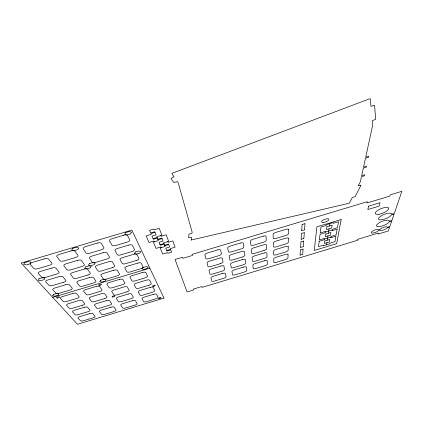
<?xml version="1.0" encoding="UTF-8"?>
<svg xmlns="http://www.w3.org/2000/svg" width="423" height="423" viewBox="0 0 423 423"><rect width="100%" height="100%" fill="white"/><g stroke="black" fill="none" stroke-linecap="round" stroke-linejoin="round"><path stroke-width="0.63" d="M300.066 255.117L300.409 249.914M300.579 247.402L300.943 241.914M301.118 239.259L301.499 233.47M301.684 230.667L302.091 224.539M302.688 254.323L303.074 249.11M303.265 246.588L303.677 241.089M303.878 238.429L304.311 232.618M304.523 229.811L304.983 223.672M326.625 244.795L326.937 242.744M327.328 240.185L327.973 235.923M328.385 233.247L329.062 228.79M329.485 225.988L329.84 223.672M301.202 239.27L303.788 238.487M325.282 232.074L332.155 229.996M301.028 241.856L303.592 241.078M324.288 239.085L331.008 237.054M300.658 247.407L303.18 246.646M300.499 249.856L302.995 249.105M300.145 255.122L302.604 254.382M166.657 250.49L170.511 249.332L170.247 248.613L175.074 247.169L172.854 240.893L167.92 242.368L167.64 241.618M52.727 297.374L149.853 268.177M302.181 224.476L304.893 223.661M301.773 230.672L304.433 229.874M301.588 233.406L304.227 232.613M155.04 232.322L150.921 233.554L151.254 234.353L146.115 235.886L149.002 242.516L154.025 241.015L154.342 241.776M153.063 238.694L157.113 237.488M157.345 238.07L153.306 239.281L152 236.145L156.082 234.929L154.792 231.719L150.667 232.946L149.568 230.302L153.729 229.06L154.057 229.885L159.244 228.335L161.866 235.188L156.796 236.706L158.35 240.581L153.343 242.078L156.008 248.417L160.909 246.953L161.205 247.682M157.811 239.233L161.835 238.033L163.024 241.099L159.043 242.294L160.243 245.292L164.187 244.108M158.043 239.815L162.062 238.614M160.021 244.732L163.971 243.553M164.621 245.224L168.544 244.05L169.639 246.984L165.753 248.153L166.863 251.024L170.712 249.871L171.569 252.171L167.751 253.314L167.476 252.616L162.691 254.049L160.227 247.973L165.118 246.514L163.68 242.802L168.629 241.322L166.213 234.77L161.158 236.277L160.851 235.495M164.833 245.779L168.751 244.605M191.281 240.026L348.938 203.304L349.456 202.992L352.301 197.446A12.658 4.653 -21.8 0 0 355.103 196.647L360.962 185.359A12.658 4.653 -21.8 0 0 358.26 185.824L360.333 181.784L361.448 176.671L364.399 175.788L364.626 174.789L361.67 175.672L363.32 168.111L366.334 167.212L366.556 166.239L363.531 167.143L365.483 158.213L368.576 157.287L368.808 156.267L365.705 157.192L372.684 125.234L372.272 120.687A15.63 6.853 -24.4 0 0 375.677 119.201L374.545 105.279A15.63 6.853 -24.4 0 0 370.982 106.395L370.305 98.866A0.65 0.296 -24.9 0 0 369.676 98.786L172.235 173.229A0.619 0.286 -16.5 0 0 171.838 173.689L174.054 176.825A6.059 2.776 -16.5 0 0 171.003 178.58L173.716 182.355A6.059 2.776 -16.5 0 0 177.396 181.562L178.157 182.641L192.148 232.084L192.037 233.084A5.134 1.993 -16.8 0 0 189.007 234.21L188.663 237.604A5.134 1.993 -16.8 0 0 191.577 237.335L191.281 240.026M288.052 254.567L287.968 257.893A2.681 0.878 -19.1 0 1 285.403 259.59L276.383 262.323A2.681 0.878 -18.8 0 1 273.813 262.181L273.734 258.902A2.712 0.899 -18.9 0 1 276.298 257.179L285.488 254.397A2.712 0.894 -19.1 0 1 288.052 254.567M288.248 246.709L288.158 250.22A2.755 0.92 -19.2 0 1 285.525 251.981L276.261 254.783A2.755 0.925 -18.9 0 1 273.628 254.614L273.538 251.151A2.787 0.946 -19 0 1 276.177 249.359L285.615 246.509A2.787 0.946 -19.2 0 1 288.248 246.709M288.449 238.419L288.359 242.125A2.829 0.973 -19.3 0 1 285.652 243.96L276.134 246.831A2.829 0.973 -19 0 1 273.427 246.63L273.337 242.976A2.866 0.999 -19.1 0 1 276.045 241.105L285.747 238.181A2.866 0.999 -19.3 0 1 288.449 238.419M288.666 229.652L288.571 233.57A2.908 1.031 -19.4 0 1 285.789 235.489L276.002 238.435A2.908 1.031 -19.1 0 1 273.216 238.197L273.121 234.331A2.945 1.058 -19.2 0 1 275.907 232.38L285.885 229.377A2.945 1.052 -19.5 0 1 288.666 229.652M341.165 219.526L336.671 243.685L314.236 250.464L316.927 226.781L341.165 219.526M319.164 241.258L318.482 246.662L323.426 245.166L323.336 245.789L329.914 243.801L330.014 243.172L334.953 241.676L335.925 236.187L330.902 237.71L331.114 236.394L336.163 234.871L337.184 229.134L332.044 230.683L332.267 229.308L337.427 227.748L338.5 221.742L333.239 223.328L333.356 222.609L326.323 224.729L326.223 225.443L320.951 227.029L320.211 232.946L325.377 231.386L325.187 232.756L320.037 234.305L319.328 239.957L324.383 238.429L324.198 239.735L319.164 241.258M324.827 240.941L324.457 243.495L329.422 241.993L329.829 239.423L324.827 240.941M325.821 234.019L325.435 236.69L330.511 235.156L330.945 232.47L325.821 234.019M326.868 226.776L326.466 229.573L331.658 228.008L332.108 225.195L326.868 226.776M357.89 239.259L357.636 240.259L202.194 287.37L201.935 286.514L193.353 289.115L193.639 289.961L187.072 291.949L175.074 259.489L182.487 257.258L182.852 258.331L192.47 255.439L192.142 254.36L367.328 201.708L367.011 202.971L389.879 196.098L390.281 194.813L401.85 191.333L394.315 213.398L391.724 214.181A7.085 2.311 -21.8 0 0 382.35 215.196A7.085 2.311 -21.8 0 0 380.785 219.875A7.085 2.311 -21.8 0 0 391.487 214.889L394.072 214.112L391.925 220.399L389.387 221.166A6.927 2.221 -21.6 0 0 380.192 222.207A6.927 2.221 -21.6 0 0 378.696 226.691A6.927 2.221 -21.6 0 0 389.16 221.848L391.693 221.081L389.858 226.453L387.315 227.22A3.929 1.237 -21.5 0 0 384.126 227.172A3.929 1.237 -21.5 0 0 380.214 229.372L378.664 229.842A3.923 1.237 -21.3 0 0 373.303 230.678A3.923 1.237 -21.3 0 0 372.552 233.094A3.923 1.237 -21.3 0 0 378.442 230.546L379.991 230.075A3.929 1.237 -21.5 0 0 383.175 230.117A3.929 1.237 -21.5 0 0 387.077 227.934L389.615 227.162L388.319 230.963L378.035 234.078L378.352 233.057L357.89 239.259M368.697 206.112L367.809 209.538L379.034 206.16L380.034 202.702L368.697 206.112M24.545 262.704L23.741 264.327L26.506 264.872L30.07 263.815L30.895 262.197L28.135 261.636L24.545 262.704M39.032 278.699L38.223 280.174L40.782 280.629L44.14 279.624L44.97 278.154L42.416 277.689L39.032 278.699M72.666 248.386L71.688 250.051L74.258 250.654L77.8 249.602L78.8 247.936L76.235 247.323L72.666 248.386M53.324 294.477L52.515 295.809L54.874 296.185L58.036 295.238L58.86 293.906L56.508 293.52L53.324 294.477M85.62 266.881L84.658 268.383L87.022 268.875L90.342 267.886L91.32 266.384L88.967 265.877L85.62 266.881M89.422 263.629L88.439 265.152L90.802 265.665L94.139 264.666L95.138 263.148L92.785 262.625L89.422 263.629M125.763 232.581L124.595 234.3L126.948 234.961L130.458 233.914L131.648 232.201L129.306 231.524L125.763 232.581M100.7 280.243L99.738 281.623L101.922 282.046L105.063 281.099L106.041 279.725L103.862 279.291L100.7 280.243M135.381 251.992L134.25 253.541L136.423 254.091L139.717 253.102L140.864 251.558L138.702 250.998L135.381 251.992M143.069 267.516L141.975 268.928L144.005 269.398L147.125 268.457L148.235 267.045L146.215 266.569L143.069 267.516M82.564 305.253L72.772 308.208A2.935 0.983 -13.4 0 1 69.282 308.224L66.654 305.279A2.972 1.005 -13.3 0 1 68.722 303.587L78.71 300.579A2.961 1.005 -13.6 0 1 82.215 300.589L84.648 303.587A2.924 0.983 -13.7 0 1 82.564 305.253M104.767 298.548L95.006 301.493A2.913 0.983 -14 0 1 91.601 301.488L89.258 298.469A2.95 1.01 -13.9 0 1 91.4 296.756L101.351 293.752A2.94 1.01 -14.1 0 1 104.772 293.789L106.919 296.867A2.903 0.983 -14.2 0 1 104.767 298.548M126.905 291.87L117.176 294.805A2.892 0.989 -14.6 0 1 113.856 294.773L111.794 291.674A2.929 1.01 -14.5 0 1 113.999 289.945L123.923 286.953A2.924 1.01 -14.7 0 1 127.254 287.011L129.126 290.167A2.887 0.989 -14.8 0 1 126.905 291.87M148.975 285.208L139.273 288.137A2.876 0.989 -15.1 0 1 136.042 288.079L134.255 284.901A2.913 1.01 -15.1 0 1 136.534 283.151L146.427 280.169A2.908 1.01 -15.4 0 1 149.668 280.259L151.265 283.489A2.871 0.989 -15.4 0 1 148.975 285.208M220.51 263.619L210.903 266.522A2.839 0.983 -17.2 0 1 207.947 266.384L207.048 262.958A2.876 1.01 -17.2 0 1 209.554 261.144L219.347 258.194A2.871 1.01 -17.4 0 1 222.308 258.358L223.016 261.837A2.834 0.983 -17.4 0 1 220.51 263.619M242.289 257.047L232.713 259.939A2.834 0.983 -17.8 0 1 229.842 259.78L229.213 256.275A2.866 1.005 -17.8 0 1 231.788 254.445L241.549 251.5A2.866 1.005 -18.1 0 1 244.425 251.69L244.864 255.249A2.834 0.983 -18.1 0 1 242.289 257.047M264.005 250.495L254.461 253.377A2.829 0.978 -18.4 0 1 251.669 253.192L251.31 249.618A2.866 1.005 -18.4 0 1 253.953 247.762L263.682 244.832A2.866 0.999 -18.7 0 1 266.474 245.044L266.643 248.676A2.829 0.978 -18.7 0 1 264.005 250.495M84.262 307.31L74.554 310.244A2.887 0.952 -13.5 0 0 72.529 311.867L75.008 314.654A2.85 0.931 -13.6 0 0 78.382 314.612L87.91 311.73A2.845 0.931 -13.9 0 0 89.951 310.133L87.651 307.299A2.876 0.952 -13.8 0 0 84.262 307.31M106.273 300.663L96.597 303.587A2.866 0.957 -14.1 0 0 94.503 305.232L96.719 308.087A2.834 0.931 -14.2 0 0 100.013 308.071L109.509 305.2A2.824 0.936 -14.4 0 0 111.619 303.587L109.583 300.674A2.861 0.957 -14.3 0 0 106.273 300.663M128.222 294.038L118.572 296.951A2.85 0.957 -14.6 0 0 116.41 298.612L118.366 301.546A2.813 0.936 -14.7 0 0 121.575 301.551L131.045 298.691A2.808 0.936 -15 0 0 133.219 297.057L131.447 294.07A2.839 0.957 -14.9 0 0 128.222 294.038M150.102 287.429L140.484 290.337A2.834 0.957 -15.2 0 0 138.252 292.013L139.944 295.021A2.797 0.936 -15.3 0 0 143.074 295.053L152.513 292.198A2.792 0.936 -15.5 0 0 154.755 290.548L153.242 287.487A2.824 0.957 -15.5 0 0 150.102 287.429M221.023 266.014L211.495 268.891A2.797 0.957 -17.2 0 0 209.052 270.63L209.903 273.877A2.765 0.931 -17.2 0 0 212.774 273.977L222.123 271.154A2.76 0.931 -17.4 0 0 224.565 269.44L223.894 266.146A2.792 0.957 -17.4 0 0 221.023 266.014M242.617 259.495L233.121 262.36A2.792 0.952 -17.8 0 0 230.614 264.116L231.207 267.436A2.76 0.931 -17.8 0 0 233.998 267.563L243.32 264.745A2.755 0.931 -18 0 0 245.826 263.016L245.409 259.648A2.787 0.952 -18 0 0 242.617 259.495M264.148 252.991L254.683 255.852A2.787 0.952 -18.4 0 0 252.108 257.628L252.446 261.012A2.755 0.925 -18.3 0 0 255.164 261.165L264.454 258.353A2.755 0.925 -18.6 0 0 267.024 256.608L266.86 253.171A2.787 0.946 -18.6 0 0 264.148 252.991M89.517 313.681L80.074 316.541A2.808 0.904 -13.8 0 0 78.081 318.101L80.433 320.74A2.776 0.883 -13.8 0 0 83.701 320.682L92.975 317.874A2.765 0.883 -14.1 0 0 94.979 316.335L92.801 313.649A2.797 0.904 -14 0 0 89.517 313.681M110.937 307.204L101.52 310.054A2.787 0.904 -14.3 0 0 99.463 311.629L101.568 314.342A2.755 0.883 -14.3 0 0 104.756 314.305L113.999 311.502A2.75 0.883 -14.6 0 0 116.066 309.948L114.141 307.193A2.781 0.904 -14.5 0 0 110.937 307.204M132.288 300.742L122.903 303.582A2.771 0.909 -14.8 0 0 120.782 305.179L122.633 307.96A2.739 0.888 -14.9 0 0 125.747 307.944L134.963 305.152A2.734 0.888 -15.1 0 0 137.094 303.582L135.413 300.753A2.765 0.909 -15 0 0 132.288 300.742M153.581 294.302L144.222 297.136A2.755 0.909 -15.3 0 0 142.038 298.749L143.64 301.599A2.723 0.888 -15.4 0 0 146.681 301.604L155.87 298.823A2.718 0.888 -15.6 0 0 158.059 297.237L156.626 294.334A2.75 0.909 -15.6 0 0 153.581 294.302M222.604 273.422L213.335 276.224A2.723 0.904 -17.2 0 0 210.95 277.895L211.754 280.972A2.691 0.883 -17.2 0 0 214.546 281.052L223.651 278.292A2.686 0.883 -17.4 0 0 226.035 276.653L225.396 273.528A2.718 0.904 -17.4 0 0 222.604 273.422M243.627 267.061L234.384 269.858A2.718 0.904 -17.7 0 0 231.941 271.545L232.502 274.691A2.686 0.883 -17.7 0 0 235.214 274.791L244.293 272.042A2.686 0.883 -18 0 0 246.741 270.382L246.345 267.188A2.712 0.904 -18 0 0 243.627 267.061M264.592 260.721L255.376 263.508A2.712 0.899 -18.3 0 0 252.864 265.216L253.187 268.425A2.681 0.878 -18.3 0 0 255.83 268.547L264.877 265.808A2.681 0.878 -18.5 0 0 267.384 264.126L267.23 260.869A2.712 0.899 -18.6 0 0 264.592 260.721M163.971 298.072L77.457 324.288L21.15 263.016L131.865 230.07L163.971 298.072M63.603 282.268L52.859 285.488A3.231 1.174 -12.5 0 1 48.957 285.419L45.8 281.877A3.273 1.206 -12.4 0 1 47.995 279.936L58.971 276.653A3.262 1.206 -12.7 0 1 62.9 276.758L65.819 280.364A3.215 1.174 -12.8 0 1 63.603 282.268M87.963 274.966L77.256 278.175A3.199 1.179 -13.2 0 1 73.454 278.075L70.636 274.442A3.247 1.211 -13.1 0 1 72.915 272.475L83.854 269.202A3.236 1.211 -13.4 0 1 87.677 269.34L90.263 273.041A3.188 1.179 -13.5 0 1 87.963 274.966M112.238 267.69L101.568 270.889A3.178 1.184 -13.9 0 1 97.872 270.757L95.387 267.035A3.22 1.216 -13.8 0 1 97.75 265.041L108.653 261.779A3.21 1.216 -14.1 0 1 112.37 261.948L114.617 265.739A3.167 1.184 -14.2 0 1 112.238 267.69M136.433 260.436L125.795 263.624A3.157 1.184 -14.7 0 1 122.199 263.466L120.053 259.648A3.199 1.216 -14.6 0 1 122.501 257.633L133.367 254.387A3.188 1.216 -14.9 0 1 136.973 254.583L138.892 258.464A3.146 1.184 -15 0 1 136.433 260.436M65.644 284.742L55.001 287.931A3.173 1.137 -12.7 0 0 52.849 289.787L55.82 293.123A3.13 1.105 -12.8 0 0 59.585 293.16L70.007 290.03A3.12 1.11 -13.1 0 0 72.18 288.206L69.425 284.816A3.162 1.137 -13 0 0 65.644 284.742M89.771 277.504L79.164 280.687A3.146 1.142 -13.4 0 0 76.933 282.564L79.582 285.985A3.104 1.11 -13.5 0 0 83.246 286.048L93.636 282.929A3.093 1.11 -13.8 0 0 95.889 281.084L93.451 277.604A3.135 1.142 -13.7 0 0 89.771 277.504M113.813 270.286L103.244 273.459A3.12 1.142 -14 0 0 100.933 275.362L103.27 278.868A3.083 1.116 -14.1 0 0 106.834 278.963L117.192 275.854A3.072 1.116 -14.4 0 0 119.519 273.988L117.398 270.419A3.114 1.142 -14.4 0 0 113.813 270.286M137.782 263.101L127.244 266.257A3.104 1.147 -14.8 0 0 124.854 268.182L126.874 271.778A3.061 1.116 -14.8 0 0 130.347 271.899L140.663 268.801A3.051 1.116 -15.1 0 0 143.069 266.913L141.261 263.259A3.093 1.147 -15.1 0 0 137.782 263.101M72.83 293.456L62.551 296.549A3.061 1.063 -13 0 0 60.447 298.31L63.223 301.425A3.024 1.036 -13.2 0 0 66.834 301.435L76.912 298.4A3.009 1.036 -13.4 0 0 79.032 296.666L76.463 293.493A3.051 1.063 -13.3 0 0 72.83 293.456M96.143 286.445L85.895 289.528A3.04 1.068 -13.7 0 0 83.717 291.31L86.192 294.508A2.998 1.042 -13.8 0 0 89.713 294.545L99.759 291.521A2.987 1.042 -14 0 0 101.954 289.766L99.68 286.508A3.03 1.068 -13.9 0 0 96.143 286.445M119.376 279.455L109.16 282.527A3.014 1.068 -14.3 0 0 106.908 284.335L109.092 287.614A2.977 1.042 -14.4 0 0 112.518 287.677L122.533 284.658A2.972 1.042 -14.7 0 0 124.801 282.887L122.818 279.55A3.009 1.068 -14.6 0 0 119.376 279.455M142.535 272.491L132.357 275.553A2.998 1.068 -14.9 0 0 130.025 277.382L131.913 280.745A2.961 1.042 -15 0 0 135.254 280.83L145.237 277.821A2.95 1.047 -15.3 0 0 147.574 276.029L145.887 272.608A2.993 1.073 -15.2 0 0 142.535 272.491M217.575 249.924L207.503 252.954A2.956 1.068 -17.1 0 0 204.933 254.847L205.879 258.469A2.919 1.042 -17.2 0 0 208.93 258.638L218.807 255.661A2.919 1.042 -17.4 0 0 221.377 253.805L220.626 250.125A2.956 1.068 -17.4 0 0 217.575 249.924M240.423 243.051L230.376 246.07A2.95 1.068 -17.8 0 0 227.733 247.984L228.399 251.69A2.913 1.042 -17.8 0 0 231.355 251.881L241.205 248.914A2.913 1.036 -18.1 0 0 243.849 247.037L243.378 243.278A2.95 1.063 -18.1 0 0 240.423 243.051M263.191 236.203L253.181 239.212A2.945 1.063 -18.5 0 0 250.464 241.147L250.844 244.933A2.908 1.036 -18.5 0 0 253.715 245.15L263.529 242.194A2.908 1.036 -18.8 0 0 266.247 240.296L266.062 236.457A2.945 1.058 -18.8 0 0 263.191 236.203M44.299 258.871L32.587 262.355A3.506 1.364 -11.7 0 0 30.308 264.497L33.893 268.51A3.453 1.327 -11.8 0 0 38.112 268.663L49.56 265.247A3.437 1.332 -12.2 0 0 51.865 263.154L48.55 259.061A3.49 1.369 -12 0 0 44.299 258.871M70.853 250.961L59.183 254.435A3.469 1.369 -12.4 0 0 56.809 256.602L60.003 260.727A3.416 1.332 -12.6 0 0 64.106 260.906L75.516 257.501A3.405 1.338 -13 0 0 77.917 255.381L74.982 251.188A3.453 1.375 -12.8 0 0 70.853 250.961M97.311 243.082L85.684 246.546A3.437 1.375 -13.3 0 0 83.209 248.735L86.022 252.965A3.389 1.338 -13.4 0 0 90.009 253.176L101.377 249.787A3.373 1.338 -13.8 0 0 103.873 247.645L101.319 243.341A3.426 1.38 -13.7 0 0 97.311 243.082M123.669 235.236L112.084 238.683A3.41 1.38 -14.1 0 0 109.515 240.904L111.952 245.234A3.363 1.338 -14.2 0 0 115.817 245.477L127.143 242.099A3.352 1.343 -14.6 0 0 129.734 239.931L127.556 235.526A3.4 1.38 -14.5 0 0 123.669 235.236M51.87 268.045L40.534 271.429A3.384 1.28 -12.1 0 0 38.303 273.464L41.66 277.229A3.336 1.248 -12.2 0 0 45.716 277.34L56.804 274.025A3.321 1.248 -12.5 0 0 59.061 272.026L55.952 268.193A3.373 1.285 -12.4 0 0 51.87 268.045M77.562 260.372L66.268 263.746A3.352 1.285 -12.8 0 0 63.942 265.808L66.94 269.673A3.305 1.253 -12.9 0 0 70.884 269.811L81.935 266.506A3.294 1.253 -13.3 0 0 84.283 264.486L81.533 260.552A3.342 1.29 -13.1 0 0 77.562 260.372M103.164 252.732L91.907 256.089A3.326 1.29 -13.6 0 0 89.491 258.178L92.135 262.144A3.278 1.258 -13.7 0 0 95.968 262.313L106.977 259.019A3.268 1.258 -14 0 0 109.414 256.973L107.019 252.943A3.315 1.29 -13.9 0 0 103.164 252.732M128.671 245.113L117.457 248.465A3.299 1.295 -14.4 0 0 114.95 250.575L117.234 254.635A3.257 1.258 -14.5 0 0 120.962 254.836L131.934 251.553A3.247 1.258 -14.8 0 0 134.456 249.485L132.415 245.356A3.294 1.295 -14.7 0 0 128.671 245.113M99.416 285.377A1.47 0.523 -14 0 0 101.462 284.409A1.47 0.523 -14 0 0 99.225 284.494A1.47 0.523 -14 0 0 99.416 285.377M159.26 298.58A1.306 0.423 -15.8 0 0 161.063 297.697A1.306 0.423 -15.8 0 0 159.085 297.861A1.306 0.423 -15.8 0 0 159.26 298.58M57.317 298.014A1.491 0.518 -12.9 0 0 59.437 297.089A1.491 0.518 -12.9 0 0 57.179 297.12A1.491 0.518 -12.9 0 0 57.317 298.014M153.274 286.419A1.375 0.471 -15.6 0 0 155.162 285.483A1.375 0.471 -15.6 0 0 153.078 285.631A1.375 0.471 -15.6 0 0 153.274 286.419M112.841 296.967A1.396 0.471 -14.5 0 0 114.802 296.058A1.396 0.471 -14.5 0 0 112.698 296.158A1.396 0.471 -14.5 0 0 112.841 296.967M323.769 222.413A3.929 1.38 -20.6 0 0 328.904 219.236A3.929 1.38 -20.6 0 0 322.987 220.156A3.929 1.38 -20.6 0 0 323.769 222.413M378.897 214.25A7.244 2.416 -21.9 0 0 388.785 208.37A7.244 2.416 -21.9 0 0 378.352 209.972A7.244 2.416 -21.9 0 0 378.897 214.25"/></g></svg>
